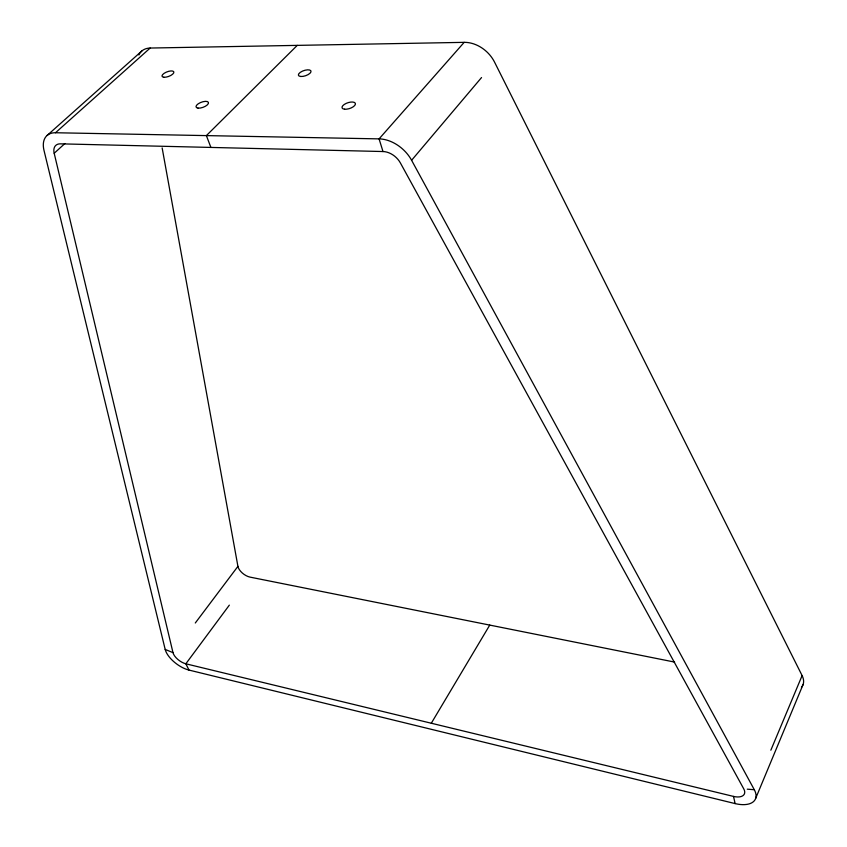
<?xml version="1.0" encoding="UTF-8"?>
<svg xmlns="http://www.w3.org/2000/svg" width="847" height="847" viewBox="0 0 847 847"><rect width="100%" height="100%" fill="white"/><g stroke="black" fill="none" stroke-linecap="round" stroke-linejoin="round"><path stroke-width="1.27" d="M755.63 798.477L803.125 684.429M770.844 750.209L802.109 675.588L494.563 62.149A29.476 22.753 43.5 0 0 464.177 42.35L150.163 48.046A26.681 17.268 48.7 0 0 138.876 54.97M431.303 723.232L489.757 625.097M229.336 605.139L185.842 663.794L189.008 670.083L735.122 803.591A26.13 13.732 25.8 0 0 754.296 789.711L411.6 160.284A31.625 22.456 42.1 0 0 379.075 138.876L55.5 132.746A28.385 16.76 46.9 0 0 43.991 150.364L165.186 649.427A20.328 9.423 36.6 0 0 189.008 670.083M195.297 622.99L237.922 566.357L162.148 147.939M411.6 160.284L481.541 77.553M464.177 42.35L379.075 138.887L383.003 151.539A17.014 12.08 42.1 0 1 400.419 162.995L743.772 788.896A14.071 7.39 25.8 0 1 733.513 796.413L185.842 663.794A10.947 5.071 36.6 0 1 172.989 652.635L165.186 649.427M297.265 45.378L206.382 135.605L210.903 147.431M141.841 50.989L47.157 135.425M172.989 652.635L54.187 153.254L64.88 143.556M55.5 132.746L150.163 48.046M383.003 151.539L60.444 143.842A15.278 9.021 46.9 0 0 54.187 153.254M747.266 789.171L754.296 789.711M674.614 662.089L250.109 577.135A10.45 5.4 36.7 0 1 237.922 566.357M733.513 796.413L735.122 803.591M802.109 675.588A24.669 14.314 24.3 0 1 801.442 687.235M344.57 109.21A7.009 3.028 -18.3 0 0 355.38 104.319A7.009 3.028 -18.3 0 0 346.211 103.366A7.009 3.028 -18.3 0 0 344.57 109.21M300.685 76.484A6.638 2.721 -18.8 0 0 310.965 71.879A6.638 2.721 -18.8 0 0 302.485 71.116A6.638 2.721 -18.8 0 0 300.685 76.484M198.039 108.12A6.596 2.689 -20.3 0 0 208.373 103.514A6.596 2.689 -20.3 0 0 200.379 102.614A6.596 2.689 -20.3 0 0 198.039 108.12M163.852 77.246A6.278 2.425 -20.6 0 0 173.72 72.895A6.278 2.425 -20.6 0 0 166.256 72.164A6.278 2.425 -20.6 0 0 163.852 77.246"/></g></svg>
